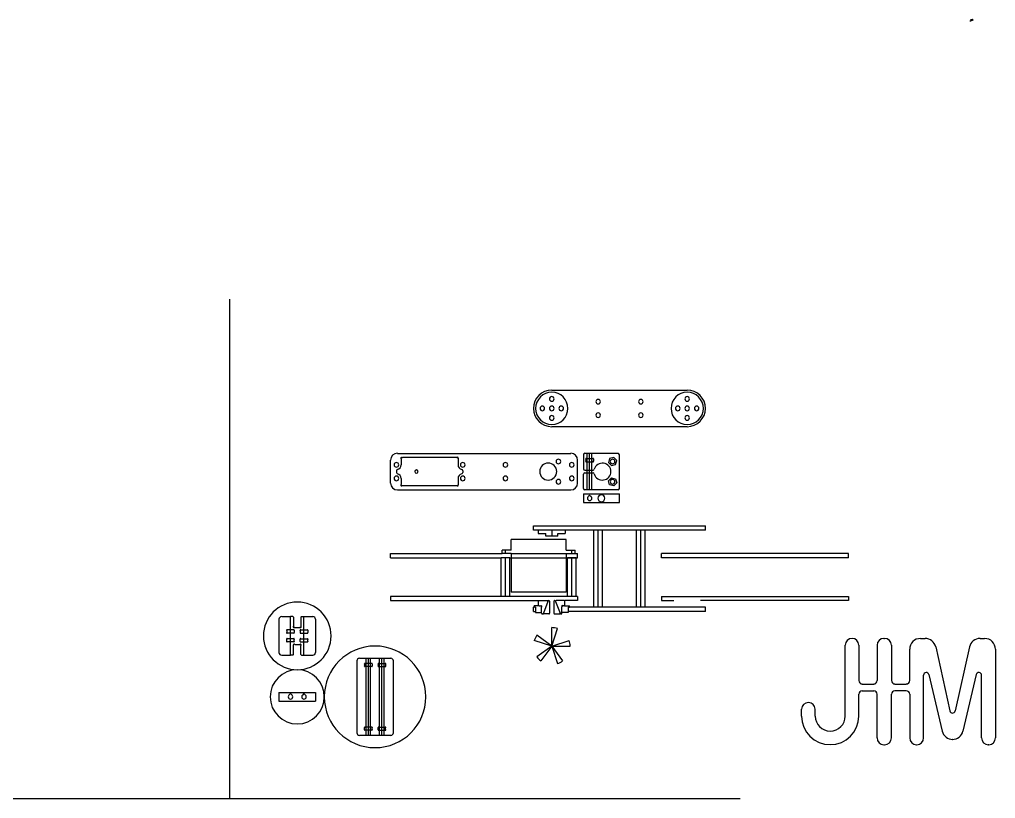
# Model space of a CAD drawing. Header units: inches. Extents: x -19.2 to 42.1, y -25 to 10.3.
# Drawn here: x 13.7 to 42.07, y -17.47 to 5.17 of the extents above; entities that cross this region are included whole.
import ezdxf

# ---------------------------------------------------------------- set-up
doc = ezdxf.new("R2010")
doc.units = ezdxf.units.IN
doc.layers.get('0').update_dxf_attribs({"linetype": 'CONTINUOUS'})
for name, color, linetype in [('1', 7, 'CONTINUOUS'), ('2', 7, 'CONTINUOUS'), ('22', 7, 'CONTINUOUS'), ('25', 7, 'CONTINUOUS'), ('3', 7, 'CONTINUOUS'), ('4', 7, 'CONTINUOUS'), ('5', 7, 'CONTINUOUS'), ('6', 7, 'CONTINUOUS')]:
    doc.layers.add(name, color=color, linetype=linetype)

msp = doc.modelspace()

# ---------------------------------------------------------------- linework, layer by layer
at = {"color": 0, "linetype": 'CONTINUOUS'}
for p, q in [((28.789, -11.848), (28.789, -11.735)), ((28.809, -11.716), (29.042, -11.716)), ((28.809, -11.867), (28.844, -11.867)), ((28.878, -12.064), (28.878, -11.902)), ((29.06, -11.743), (28.928, -12.077)), ((29.066, -11.728), (29.06, -11.743)), ((29.084, -11.716), (29.091, -11.716)), ((29.11, -11.735), (29.11, -12.084)), ((29.236, -11.735), (29.236, -12.084)), ((29.262, -11.716), (29.256, -11.716)), ((29.281, -11.728), (29.286, -11.743)), ((29.286, -11.743), (29.419, -12.077)), ((29.537, -11.716), (29.305, -11.716)), ((29.469, -12.064), (29.469, -11.902)), ((29.537, -11.867), (29.503, -11.867)), ((29.557, -11.848), (29.557, -11.735)), ((28.878, -12.084), (28.878, -12.064)), ((28.898, -12.104), (28.904, -12.104)), ((28.928, -12.077), (28.922, -12.091)), ((29.091, -12.104), (28.946, -12.104)), ((29.256, -12.104), (29.4, -12.104)), ((29.419, -12.077), (29.424, -12.091)), ((29.449, -12.104), (29.443, -12.104)), ((29.469, -12.084), (29.469, -12.064)), ((29.173, -13.036), (28.741, -12.722)), ((29.173, -13.036), (29.173, -12.501)), ((29.173, -13.036), (29.338, -12.527)), ((29.173, -13.036), (28.665, -12.871)), ((29.173, -13.036), (28.741, -13.35)), ((29.173, -13.036), (28.859, -13.468)), ((29.173, -13.036), (29.682, -12.871)), ((29.173, -13.036), (29.708, -13.036)), ((29.173, -13.036), (29.338, -13.544)), ((29.173, -13.036), (29.487, -13.468))]:
    msp.add_line(p, q, dxfattribs=at)
for centre, radius, start, end in [((28.809, -11.735), 0.0197, 90, 180), ((28.809, -11.848), 0.0197, 180, 270), ((28.844, -11.848), 0.0197, 270, 301.3997), ((28.864, -11.881), 0.0197, 328.6003, 121.3997), ((28.898, -11.902), 0.0197, 148.6003, 180), ((29.042, -11.735), 0.0197, 338.3995, 90), ((29.084, -11.735), 0.0197, 90, 158.3995), ((29.091, -11.735), 0.0197, 0, 90), ((29.256, -11.735), 0.0197, 90, 180), ((29.262, -11.735), 0.0197, 21.6005, 90), ((29.305, -11.735), 0.0197, 90, 201.6005), ((29.482, -11.881), 0.0197, 58.6003, 211.3997), ((29.449, -11.902), 0.0197, 0, 31.3997), ((29.503, -11.848), 0.0197, 238.6003, 270), ((29.537, -11.735), 0.0197, 0, 90), ((29.537, -11.848), 0.0197, 270, 360), ((28.898, -12.084), 0.0197, 180, 270), ((28.904, -12.084), 0.0197, 270, 338.3995), ((28.946, -12.084), 0.0197, 158.3995, 270), ((29.091, -12.084), 0.0197, 270, 360), ((29.256, -12.084), 0.0197, 180, 270), ((29.4, -12.084), 0.0197, 270, 21.6005), ((29.443, -12.084), 0.0197, 201.6005, 270), ((29.449, -12.084), 0.0197, 270, 360), ((29.173, -13.036), 0.535, 144, 162), ((29.173, -13.036), 0.535, 72, 90), ((29.173, -13.036), 0.535, 360, 18), ((29.173, -13.036), 0.535, 216, 234), ((29.173, -13.036), 0.535, 288, 306)]:
    msp.add_arc(centre, radius, start, end, dxfattribs=at)
at = {"layer": '1', "color": 1, "linetype": 'CONTINUOUS'}
for p, q in [((37.707, -15.069), (37.707, -13.011)), ((38.101, -13.011), (38.101, -14.04)), ((38.631, -13.011), (38.631, -14.04)), ((38.828, -12.815), (38.852, -12.815)), ((39.049, -13.011), (39.049, -14.04)), ((39.895, -12.815), (40.028, -12.815)), ((41.625, -12.815), (41.759, -12.815)), ((39.58, -14.04), (39.58, -13.13)), ((40.335, -13.062), (40.744, -14.922)), ((41.318, -13.06), (40.898, -14.923)), ((42.074, -13.13), (42.074, -15.705)), ((39.985, -15.705), (39.985, -13.885)), ((40.14, -13.867), (40.525, -15.507)), ((41.514, -13.867), (41.129, -15.507)), ((41.67, -15.705), (41.67, -13.885)), ((38.199, -14.139), (38.533, -14.139)), ((39.148, -14.139), (39.482, -14.139)), ((38.101, -15.069), (38.101, -14.434)), ((38.199, -14.336), (38.533, -14.336)), ((38.631, -15.705), (38.631, -14.434)), ((39.049, -15.705), (39.049, -14.434)), ((39.482, -14.336), (39.148, -14.336)), ((39.58, -14.434), (39.58, -15.705)), ((36.437, -15.069), (36.437, -14.873)), ((36.831, -15.069), (36.831, -14.873)), ((40.832, -15.75), (40.822, -15.75)), ((38.828, -15.902), (38.852, -15.902)), ((39.777, -15.902), (39.788, -15.902)), ((41.877, -15.902), (41.866, -15.902))]:
    msp.add_line(p, q, dxfattribs=at)
for centre, radius, start, end in [((37.904, -13.011), 0.197, 360, 180), ((38.828, -13.011), 0.197, 90, 180), ((38.852, -13.011), 0.197, 360, 90), ((39.895, -13.13), 0.315, 90, 180), ((40.028, -13.13), 0.315, 12.3957, 90), ((41.625, -13.13), 0.315, 90, 167.3041), ((41.759, -13.13), 0.315, 360, 90), ((40.063, -13.885), 0.0787, 13.2247, 180), ((41.591, -13.885), 0.0787, 360, 166.7754), ((38.199, -14.04), 0.0984, 180, 270), ((38.533, -14.04), 0.0984, 270, 360), ((39.148, -14.04), 0.0984, 180, 270), ((39.482, -14.04), 0.0984, 270, 360), ((38.199, -14.434), 0.0984, 90, 180), ((38.533, -14.434), 0.0984, 0, 90), ((39.148, -14.434), 0.0984, 90, 180), ((39.482, -14.434), 0.0984, 360, 90), ((36.634, -14.873), 0.197, 359.9975, 179.9975), ((40.821, -14.906), 0.0787, 192.3957, 347.3041), ((37.269, -15.069), 0.832, 180, 360), ((37.269, -15.069), 0.438, 180, 360), ((40.832, -15.435), 0.315, 193.2247, 270), ((40.822, -15.435), 0.315, 270, 346.7754), ((38.828, -15.705), 0.197, 180, 270), ((38.852, -15.705), 0.197, 270, 0), ((39.777, -15.705), 0.197, 180, 270), ((39.788, -15.705), 0.197, 270, 360), ((41.866, -15.705), 0.197, 180, 270), ((41.877, -15.705), 0.197, 270, 360)]:
    msp.add_arc(centre, radius, start, end, dxfattribs=at)
at = {"layer": '2', "color": 2, "linetype": 'CONTINUOUS'}
for p, q in [((28.78, -9.663), (28.78, -9.761)), ((29.173, -9.663), (28.78, -9.663)), ((28.78, -9.761), (28.996, -9.761)), ((28.996, -9.84), (28.996, -9.761)), ((29.173, -9.84), (28.996, -9.84)), ((29.567, -9.663), (29.173, -9.663)), ((29.35, -9.84), (29.173, -9.84)), ((29.35, -9.84), (29.35, -9.761)), ((29.35, -9.761), (29.567, -9.761)), ((29.567, -9.663), (29.567, -9.761)), ((29.587, -9.942), (27.992, -9.942)), ((27.992, -10.249), (27.992, -9.942)), ((29.587, -10.249), (29.587, -9.942)), ((27.992, -10.249), (27.726, -10.249)), ((27.726, -10.344), (27.726, -10.249)), ((27.992, -10.344), (27.726, -10.344)), ((27.992, -10.344), (27.992, -11.466)), ((29.587, -10.249), (29.852, -10.249)), ((29.587, -10.344), (29.852, -10.344)), ((29.587, -10.344), (29.587, -11.466)), ((29.852, -10.344), (29.852, -10.249)), ((29.587, -11.466), (27.992, -11.466))]:
    msp.add_line(p, q, dxfattribs=at)
at = {"layer": '22', "color": 22, "linetype": 'CONTINUOUS'}
for p, q in [((29.173, -9.663), (29.173, -9.84)), ((27.825, -10.344), (27.825, -10.249)), ((29.754, -10.344), (29.754, -10.249))]:
    msp.add_line(p, q, dxfattribs=at)
at = {"layer": '25', "color": 25, "linetype": 'CONTINUOUS'}
for p, q in [((30.207, -8.497), (30.207, -7.435)), ((30.274, -8.497), (30.274, -7.435)), ((30.341, -8.497), (30.341, -7.435)), ((30.522, -11.907), (30.522, -9.663)), ((31.762, -11.907), (31.762, -9.663)), ((27.825, -11.591), (27.825, -10.469)), ((29.754, -11.591), (29.754, -10.469)), ((21.576, -13.301), (21.576, -12.179)), ((21.969, -13.301), (21.969, -12.179)), ((23.773, -15.634), (23.773, -13.39)), ((23.84, -15.634), (23.84, -13.39)), ((23.906, -15.634), (23.906, -13.39)), ((24.166, -15.634), (24.166, -13.39)), ((24.233, -15.634), (24.233, -13.39)), ((24.3, -15.634), (24.3, -13.39))]:
    msp.add_line(p, q, dxfattribs=at)
at = {"layer": '3', "color": 3, "linetype": 'CONTINUOUS'}
for p, q in [((24.486, -8.301), (24.486, -7.631)), ((24.683, -7.435), (29.727, -7.435)), ((24.793, -7.596), (24.793, -7.769)), ((26.408, -7.557), (24.833, -7.557)), ((26.447, -7.596), (26.447, -7.769)), ((29.924, -8.301), (29.924, -7.631)), ((24.656, -7.942), (24.656, -7.99)), ((26.585, -7.942), (26.585, -7.99)), ((24.793, -8.163), (24.793, -8.336)), ((26.447, -8.163), (26.447, -8.336)), ((24.683, -8.497), (29.727, -8.497)), ((26.408, -8.375), (24.833, -8.375)), ((24.486, -10.469), (24.486, -10.344)), ((24.486, -10.344), (27.726, -10.344)), ((24.486, -10.469), (27.699, -10.469)), ((27.951, -10.469), (29.924, -10.469)), ((27.992, -10.344), (29.587, -10.344)), ((29.852, -10.344), (29.924, -10.344)), ((29.924, -10.469), (29.924, -10.344)), ((37.798, -10.344), (32.36, -10.344)), ((32.36, -10.469), (32.36, -10.344)), ((37.798, -10.469), (32.36, -10.469)), ((37.798, -10.469), (37.798, -10.344)), ((24.486, -11.591), (24.486, -11.716)), ((27.699, -11.591), (24.486, -11.591)), ((29.628, -11.591), (27.951, -11.591)), ((29.924, -11.591), (29.88, -11.591)), ((29.924, -11.591), (29.924, -11.716)), ((32.36, -11.591), (37.798, -11.591)), ((32.36, -11.591), (32.36, -11.716)), ((37.798, -11.591), (37.798, -11.716)), ((24.486, -11.716), (28.789, -11.716)), ((28.661, -11.907), (28.661, -11.867)), ((28.789, -11.867), (28.661, -11.867)), ((29.924, -11.716), (29.557, -11.716)), ((29.557, -11.867), (29.685, -11.867)), ((29.685, -11.907), (29.685, -11.867)), ((32.36, -11.716), (32.726, -11.716)), ((37.798, -11.716), (33.494, -11.716)), ((28.701, -12.032), (28.701, -12.064)), ((28.701, -12.064), (28.878, -12.064)), ((29.646, -12.064), (29.469, -12.064)), ((29.646, -12.032), (29.646, -12.064))]:
    msp.add_line(p, q, dxfattribs=at)
for centre, radius, start, end in [((41.454, 4.901), 0.253, 113.0322, 118.6545), ((41.547, 4.587), 0.603, 103.5852, 110.6249), ((41.497, 4.801), 0.362, 108.6415, 113.0654), ((41.544, 4.663), 0.508, 105.133, 108.6661), ((41.41, 5.16), 0.0134, 96.4416, 109.0854), ((41.41, 5.164), 0.00954, 80.5527, 96.3758), ((41.41, 5.165), 0.00835, 63.0078, 80.3036), ((41.409, 5.168), 0.0154, 281.4743, 312.7628), ((41.409, 5.164), 0.00996, 39.2666, 62.5676), ((41.401, 5.156), 0.0211, 25.3826, 41.678), ((41.415, 5.161), 0.00596, 314.113, 352.0997), ((41.413, 5.161), 0.00794, 354.6773, 26.0204), ((24.683, -7.631), 0.197, 90, 180), ((24.807, -7.57), 0.0197, 64.4712, 205.5288), ((24.754, -7.596), 0.0394, 360, 25.5288), ((24.833, -7.517), 0.0394, 244.4712, 270), ((26.408, -7.517), 0.0394, 270, 295.5288), ((26.433, -7.57), 0.0197, 334.4712, 115.5288), ((26.486, -7.596), 0.0394, 154.4712, 180), ((29.366, -7.671), 0.0669, 360, 180), ((29.727, -7.631), 0.197, 360, 90), ((24.656, -7.769), 0.0669, 360, 180), ((24.656, -7.769), 0.0669, 180, 0), ((24.695, -7.942), 0.0394, 102.8396, 180), ((24.656, -7.769), 0.138, 282.8396, 0), ((25.236, -7.966), 0.0492, 360, 180), ((26.585, -7.769), 0.138, 180, 257.1604), ((26.585, -7.769), 0.0669, 360, 180), ((26.585, -7.769), 0.0669, 180, 0), ((26.545, -7.942), 0.0394, 0, 77.1604), ((27.825, -7.769), 0.0669, 360, 180), ((27.825, -7.769), 0.0669, 180, 360), ((29.071, -7.966), 0.246, 360, 180), ((29.366, -7.671), 0.0669, 180, 360), ((29.754, -7.769), 0.0669, 360, 180), ((29.754, -7.769), 0.0669, 180, 360), ((24.656, -8.163), 0.0669, 360, 180), ((24.656, -8.163), 0.0669, 180, 0), ((24.695, -7.99), 0.0394, 180, 257.1604), ((24.656, -8.163), 0.138, 360, 77.1604), ((25.236, -7.966), 0.0492, 180, 0), ((26.585, -8.163), 0.138, 102.8396, 180), ((26.585, -8.163), 0.0669, 360, 180), ((26.585, -8.163), 0.0669, 180, 0), ((26.545, -7.99), 0.0394, 282.8396, 360), ((27.825, -8.163), 0.0669, 360, 180), ((27.825, -8.163), 0.0669, 180, 360), ((29.071, -7.966), 0.246, 180, 360), ((29.366, -8.261), 0.0669, 360, 180), ((29.754, -8.163), 0.0669, 360, 180), ((29.754, -8.163), 0.0669, 180, 360), ((24.683, -8.301), 0.197, 180, 270), ((24.807, -8.362), 0.0197, 154.4712, 295.5288), ((24.754, -8.336), 0.0394, 334.4712, 360), ((24.833, -8.415), 0.0394, 90, 115.5288), ((26.408, -8.415), 0.0394, 64.4712, 90), ((26.433, -8.362), 0.0197, 244.4712, 25.5288), ((26.486, -8.336), 0.0394, 180, 205.5288), ((29.366, -8.261), 0.0669, 180, 360), ((29.727, -8.301), 0.197, 270, 360)]:
    msp.add_arc(centre, radius, start, end, dxfattribs=at)
at = {"layer": '4', "color": 4, "linetype": 'CONTINUOUS'}
for p, q in [((29.173, -5.598), (33.11, -5.598)), ((33.11, -6.661), (29.173, -6.661)), ((28.642, -9.663), (28.642, -9.538)), ((28.642, -9.538), (33.642, -9.538)), ((33.642, -9.663), (33.642, -9.538)), ((30.396, -9.663), (28.642, -9.663)), ((31.636, -9.663), (30.648, -9.663)), ((33.642, -9.663), (31.888, -9.663)), ((28.642, -11.907), (28.661, -11.907)), ((28.642, -12.032), (28.642, -11.907)), ((28.701, -11.907), (28.661, -11.907)), ((28.701, -11.907), (28.701, -12.032)), ((29.646, -11.907), (29.685, -11.907)), ((29.646, -11.907), (29.646, -12.032)), ((30.396, -11.907), (29.685, -11.907)), ((30.522, -11.907), (30.396, -11.907)), ((30.648, -11.907), (30.522, -11.907)), ((31.636, -11.907), (30.648, -11.907)), ((31.762, -11.907), (31.636, -11.907)), ((31.888, -11.907), (31.762, -11.907)), ((33.642, -11.907), (31.888, -11.907)), ((33.642, -12.032), (33.642, -11.907)), ((28.642, -12.032), (28.701, -12.032)), ((33.642, -12.032), (29.646, -12.032))]:
    msp.add_line(p, q, dxfattribs=at)
for centre, radius, start, end in [((29.173, -6.129), 0.531, 90, 270), ((29.173, -6.129), 0.47, 360, 180), ((33.11, -6.129), 0.47, 360, 180), ((33.11, -6.129), 0.531, 270, 90), ((29.173, -5.854), 0.0669, 90, 270), ((29.173, -5.854), 0.0669, 270, 90), ((30.522, -5.933), 0.0669, 360, 180), ((30.522, -5.933), 0.0669, 180, 0), ((31.762, -5.933), 0.0669, 360, 180), ((31.762, -5.933), 0.0669, 180, 360), ((33.11, -5.854), 0.0669, 90, 270), ((33.11, -5.854), 0.0669, 270, 90), ((29.173, -6.129), 0.47, 180, 360), ((28.898, -6.129), 0.0669, 360, 180), ((28.898, -6.129), 0.0669, 180, 0), ((29.173, -6.129), 0.0669, 360, 180), ((29.173, -6.129), 0.0669, 180, 0), ((29.449, -6.129), 0.0669, 360, 180), ((29.449, -6.129), 0.0669, 180, 360), ((33.11, -6.129), 0.47, 180, 360), ((32.835, -6.129), 0.0669, 360, 180), ((32.835, -6.129), 0.0669, 180, 0), ((33.11, -6.129), 0.0669, 360, 180), ((33.11, -6.129), 0.0669, 180, 0), ((33.386, -6.129), 0.0669, 360, 180), ((33.386, -6.129), 0.0669, 180, 360), ((29.173, -6.405), 0.0669, 90, 270), ((29.173, -6.405), 0.0669, 270, 90), ((30.522, -6.326), 0.0669, 360, 180), ((30.522, -6.326), 0.0669, 180, 0), ((31.762, -6.326), 0.0669, 360, 180), ((31.762, -6.326), 0.0669, 180, 360), ((33.11, -6.405), 0.0669, 90, 270), ((33.11, -6.405), 0.0669, 270, 90)]:
    msp.add_arc(centre, radius, start, end, dxfattribs=at)
at = {"layer": '5', "color": 5, "linetype": 'CONTINUOUS'}
for p, q in [((30.092, -7.474), (30.092, -7.887)), ((31.099, -7.435), (30.132, -7.435)), ((30.166, -7.606), (30.166, -7.657)), ((30.185, -7.586), (30.362, -7.586)), ((30.382, -7.606), (30.382, -7.657)), ((30.854, -7.584), (30.823, -7.702)), ((30.973, -7.552), (30.854, -7.584)), ((31.06, -7.639), (30.973, -7.552)), ((31.028, -7.758), (31.06, -7.639)), ((31.138, -8.458), (31.138, -7.474)), ((30.132, -7.927), (30.372, -7.927)), ((30.185, -7.677), (30.362, -7.677)), ((30.823, -7.702), (30.909, -7.789)), ((30.909, -7.789), (31.028, -7.758)), ((30.092, -8.458), (30.092, -8.045)), ((30.132, -8.005), (30.372, -8.005)), ((30.823, -8.23), (30.909, -8.143)), ((30.909, -8.143), (31.028, -8.174)), ((31.028, -8.174), (31.06, -8.293)), ((31.099, -8.497), (30.132, -8.497)), ((30.854, -8.348), (30.823, -8.23)), ((30.973, -8.38), (30.854, -8.348)), ((31.06, -8.293), (30.973, -8.38)), ((30.092, -8.616), (30.092, -8.868)), ((30.092, -8.616), (31.138, -8.616)), ((30.274, -8.647), (30.227, -8.694)), ((30.274, -8.647), (30.321, -8.694)), ((31.138, -8.868), (31.138, -8.616)), ((30.092, -8.868), (31.138, -8.868)), ((30.648, -9.663), (30.396, -9.663)), ((30.396, -11.907), (30.396, -9.663)), ((30.648, -11.907), (30.648, -9.663)), ((31.888, -9.663), (31.636, -9.663)), ((31.636, -11.907), (31.636, -9.663)), ((31.888, -11.907), (31.888, -9.663)), ((27.699, -11.591), (27.699, -10.469)), ((27.825, -10.469), (27.699, -10.469)), ((27.951, -10.469), (27.825, -10.469)), ((27.951, -11.591), (27.951, -10.469)), ((29.628, -11.591), (29.628, -10.469)), ((29.754, -10.469), (29.628, -10.469)), ((29.88, -10.469), (29.754, -10.469)), ((29.88, -11.591), (29.88, -10.469)), ((27.825, -11.591), (27.699, -11.591)), ((27.951, -11.591), (27.825, -11.591)), ((29.754, -11.591), (29.628, -11.591)), ((29.88, -11.591), (29.754, -11.591)), ((21.32, -12.179), (21.576, -12.179)), ((21.645, -12.179), (21.576, -12.179)), ((21.664, -12.199), (21.664, -12.459)), ((21.881, -12.199), (21.881, -12.459)), ((21.901, -12.179), (21.969, -12.179)), ((21.969, -12.179), (22.225, -12.179)), ((21.241, -12.258), (21.241, -13.222)), ((22.304, -12.258), (22.304, -13.222)), ((21.467, -12.586), (21.467, -12.638)), ((21.664, -12.567), (21.487, -12.567)), ((21.664, -12.657), (21.487, -12.657)), ((21.684, -12.586), (21.684, -12.638)), ((21.699, -12.494), (21.846, -12.494)), ((21.861, -12.586), (21.861, -12.638)), ((21.881, -12.567), (22.058, -12.567)), ((21.881, -12.657), (22.058, -12.657)), ((22.078, -12.586), (22.078, -12.638)), ((21.467, -12.894), (21.467, -12.842)), ((21.664, -12.823), (21.487, -12.823)), ((21.664, -12.913), (21.487, -12.913)), ((21.664, -13.281), (21.664, -13.02)), ((21.684, -12.894), (21.684, -12.842)), ((21.699, -12.986), (21.846, -12.986)), ((21.861, -12.894), (21.861, -12.842)), ((21.881, -12.823), (22.058, -12.823)), ((21.881, -12.913), (22.058, -12.913)), ((21.881, -13.281), (21.881, -13.02)), ((22.078, -12.894), (22.078, -12.842)), ((21.32, -13.301), (21.576, -13.301)), ((21.645, -13.301), (21.576, -13.301)), ((21.901, -13.301), (21.969, -13.301)), ((21.969, -13.301), (22.225, -13.301)), ((23.505, -13.468), (23.505, -15.555)), ((23.584, -13.39), (23.84, -13.39)), ((23.731, -13.561), (23.731, -13.612)), ((23.928, -13.541), (23.751, -13.541)), ((23.84, -13.39), (24.233, -13.39)), ((23.948, -13.561), (23.948, -13.612)), ((24.125, -13.561), (24.125, -13.612)), ((24.145, -13.541), (24.322, -13.541)), ((24.233, -13.39), (24.489, -13.39)), ((24.342, -13.561), (24.342, -13.612)), ((24.568, -15.555), (24.568, -13.468)), ((23.928, -13.632), (23.751, -13.632)), ((24.145, -13.632), (24.322, -13.632)), ((21.241, -14.386), (21.241, -14.638)), ((21.241, -14.386), (22.304, -14.386)), ((21.576, -14.417), (21.528, -14.464)), ((21.576, -14.417), (21.623, -14.464)), ((21.969, -14.417), (21.922, -14.464)), ((21.969, -14.417), (22.017, -14.464)), ((22.304, -14.386), (22.304, -14.638)), ((21.241, -14.638), (22.304, -14.638)), ((23.731, -15.462), (23.731, -15.411)), ((23.928, -15.392), (23.751, -15.392)), ((23.928, -15.482), (23.751, -15.482)), ((23.948, -15.462), (23.948, -15.411)), ((24.125, -15.462), (24.125, -15.411)), ((24.145, -15.392), (24.322, -15.392)), ((24.145, -15.482), (24.322, -15.482)), ((24.342, -15.462), (24.342, -15.411)), ((23.84, -15.634), (23.584, -15.634)), ((24.233, -15.634), (23.84, -15.634)), ((24.489, -15.634), (24.233, -15.634))]:
    msp.add_line(p, q, dxfattribs=at)
for centre, radius, start, end in [((30.132, -7.474), 0.0394, 90, 180), ((30.173, -7.593), 0.00984, 64.4712, 205.5288), ((30.146, -7.606), 0.0197, 0, 25.5288), ((30.146, -7.657), 0.0197, 334.4712, 360), ((30.185, -7.566), 0.0197, 244.4712, 270), ((30.362, -7.566), 0.0197, 270, 295.5288), ((30.375, -7.593), 0.00984, 334.4712, 115.5288), ((30.402, -7.606), 0.0197, 154.4712, 180), ((30.402, -7.657), 0.0197, 180, 205.5288), ((30.941, -7.671), 0.0669, 360, 180), ((31.099, -7.474), 0.0394, 360, 90), ((30.132, -7.887), 0.0394, 180, 270), ((30.173, -7.67), 0.00984, 154.4712, 295.5288), ((30.185, -7.696), 0.0197, 90, 115.5288), ((30.362, -7.696), 0.0197, 64.4712, 90), ((30.375, -7.67), 0.00984, 244.4712, 25.5288), ((30.372, -7.887), 0.0394, 270, 343.9866), ((30.646, -7.966), 0.246, 360, 163.9866), ((30.941, -7.671), 0.0669, 180, 360), ((30.132, -8.045), 0.0394, 90, 180), ((30.372, -8.045), 0.0394, 16.0134, 90), ((30.646, -7.966), 0.246, 196.0134, 360), ((30.941, -8.261), 0.0669, 360, 180), ((30.132, -8.458), 0.0394, 180, 270), ((30.941, -8.261), 0.0669, 180, 360), ((31.099, -8.458), 0.0394, 270, 360), ((30.274, -8.742), 0.0669, 135, 180), ((30.274, -8.742), 0.0669, 180, 360), ((30.274, -8.742), 0.0669, 360, 45), ((21.32, -12.258), 0.0787, 90, 180), ((21.645, -12.199), 0.0197, 360, 90), ((21.901, -12.199), 0.0197, 90, 180), ((22.225, -12.258), 0.0787, 360, 90), ((21.678, -12.48), 0.0197, 148.6003, 301.3997), ((21.645, -12.459), 0.0197, 328.6003, 0), ((21.867, -12.48), 0.0197, 238.6003, 31.3997), ((21.901, -12.459), 0.0197, 180, 211.3997), ((21.474, -12.574), 0.00984, 64.4712, 205.5288), ((21.474, -12.65), 0.00984, 154.4712, 295.5288), ((21.448, -12.586), 0.0197, 0, 25.5288), ((21.448, -12.638), 0.0197, 334.4712, 360), ((21.487, -12.547), 0.0197, 244.4712, 270), ((21.487, -12.677), 0.0197, 90, 115.5288), ((21.664, -12.547), 0.0197, 270, 295.5288), ((21.664, -12.677), 0.0197, 64.4712, 90), ((21.677, -12.574), 0.00984, 334.4712, 115.5288), ((21.677, -12.65), 0.00984, 244.4712, 25.5288), ((21.704, -12.586), 0.0197, 154.4712, 180), ((21.704, -12.638), 0.0197, 180, 205.5288), ((21.699, -12.514), 0.0197, 90, 121.3997), ((21.846, -12.514), 0.0197, 58.6003, 90), ((21.868, -12.574), 0.00984, 64.4712, 205.5288), ((21.868, -12.65), 0.00984, 154.4712, 295.5288), ((21.842, -12.586), 0.0197, 0, 25.5288), ((21.842, -12.638), 0.0197, 334.4712, 360), ((21.881, -12.547), 0.0197, 244.4712, 270), ((21.881, -12.677), 0.0197, 90, 115.5288), ((22.058, -12.547), 0.0197, 270, 295.5288), ((22.058, -12.677), 0.0197, 64.4712, 90), ((22.071, -12.574), 0.00984, 334.4712, 115.5288), ((22.071, -12.65), 0.00984, 244.4712, 25.5288), ((22.097, -12.586), 0.0197, 154.4712, 180), ((22.097, -12.638), 0.0197, 180, 205.5288), ((21.474, -12.83), 0.00984, 64.4712, 205.5288), ((21.474, -12.906), 0.00984, 154.4712, 295.5288), ((21.448, -12.842), 0.0197, 0, 25.5288), ((21.448, -12.894), 0.0197, 334.4712, 360), ((21.487, -12.803), 0.0197, 244.4712, 270), ((21.487, -12.933), 0.0197, 90, 115.5288), ((21.678, -13), 0.0197, 58.6003, 211.3997), ((21.645, -13.02), 0.0197, 360, 31.3997), ((21.664, -12.803), 0.0197, 270, 295.5288), ((21.664, -12.933), 0.0197, 64.4712, 90), ((21.677, -12.83), 0.00984, 334.4712, 115.5288), ((21.677, -12.906), 0.00984, 244.4712, 25.5288), ((21.704, -12.842), 0.0197, 154.4712, 180), ((21.704, -12.894), 0.0197, 180, 205.5288), ((21.699, -12.966), 0.0197, 238.6003, 270), ((21.846, -12.966), 0.0197, 270, 301.3997), ((21.867, -13), 0.0197, 328.6003, 121.3997), ((21.868, -12.83), 0.00984, 64.4712, 205.5288), ((21.868, -12.906), 0.00984, 154.4712, 295.5288), ((21.842, -12.842), 0.0197, 0, 25.5288), ((21.842, -12.894), 0.0197, 334.4712, 360), ((21.881, -12.803), 0.0197, 244.4712, 270), ((21.881, -12.933), 0.0197, 90, 115.5288), ((21.901, -13.02), 0.0197, 148.6003, 180), ((22.058, -12.803), 0.0197, 270, 295.5288), ((22.058, -12.933), 0.0197, 64.4712, 90), ((22.071, -12.83), 0.00984, 334.4712, 115.5288), ((22.071, -12.906), 0.00984, 244.4712, 25.5288), ((22.097, -12.842), 0.0197, 154.4712, 180), ((22.097, -12.894), 0.0197, 180, 205.5288), ((21.32, -13.222), 0.0787, 180, 270), ((21.645, -13.281), 0.0197, 270, 360), ((21.901, -13.281), 0.0197, 180, 270), ((22.225, -13.222), 0.0787, 270, 360), ((23.584, -13.468), 0.0787, 90, 180), ((23.738, -13.548), 0.00984, 64.4712, 205.5288), ((23.738, -13.625), 0.00984, 154.4712, 295.5288), ((23.712, -13.561), 0.0197, 0, 25.5288), ((23.712, -13.612), 0.0197, 334.4712, 360), ((23.751, -13.521), 0.0197, 244.4712, 270), ((23.928, -13.521), 0.0197, 270, 295.5288), ((23.941, -13.548), 0.00984, 334.4712, 115.5288), ((23.941, -13.625), 0.00984, 244.4712, 25.5288), ((23.967, -13.561), 0.0197, 154.4712, 180), ((23.967, -13.612), 0.0197, 180, 205.5288), ((24.132, -13.548), 0.00984, 64.4712, 205.5288), ((24.132, -13.625), 0.00984, 154.4712, 295.5288), ((24.105, -13.561), 0.0197, 0, 25.5288), ((24.105, -13.612), 0.0197, 334.4712, 360), ((24.145, -13.521), 0.0197, 244.4712, 270), ((24.322, -13.521), 0.0197, 270, 295.5288), ((24.335, -13.548), 0.00984, 334.4712, 115.5288), ((24.335, -13.625), 0.00984, 244.4712, 25.5288), ((24.361, -13.561), 0.0197, 154.4712, 180), ((24.361, -13.612), 0.0197, 180, 205.5288), ((24.489, -13.468), 0.0787, 360, 90), ((23.751, -13.651), 0.0197, 90, 115.5288), ((23.928, -13.651), 0.0197, 64.4712, 90), ((24.145, -13.651), 0.0197, 90, 115.5288), ((24.322, -13.651), 0.0197, 64.4712, 90), ((21.576, -14.512), 0.0669, 135, 180), ((21.576, -14.512), 0.0669, 360, 45), ((21.969, -14.512), 0.0669, 135, 180), ((21.969, -14.512), 0.0669, 360, 45), ((21.576, -14.512), 0.0669, 180, 360), ((21.969, -14.512), 0.0669, 180, 360), ((23.584, -15.555), 0.0787, 180, 270), ((23.738, -15.399), 0.00984, 64.4712, 205.5288), ((23.738, -15.475), 0.00984, 154.4712, 295.5288), ((23.712, -15.411), 0.0197, 0, 25.5288), ((23.712, -15.462), 0.0197, 334.4712, 360), ((23.751, -15.372), 0.0197, 244.4712, 270), ((23.751, -15.502), 0.0197, 90, 115.5288), ((23.928, -15.372), 0.0197, 270, 295.5288), ((23.928, -15.502), 0.0197, 64.4712, 90), ((23.941, -15.399), 0.00984, 334.4712, 115.5288), ((23.941, -15.475), 0.00984, 244.4712, 25.5288), ((23.967, -15.411), 0.0197, 154.4712, 180), ((23.967, -15.462), 0.0197, 180, 205.5288), ((24.132, -15.399), 0.00984, 64.4712, 205.5288), ((24.132, -15.475), 0.00984, 154.4712, 295.5288), ((24.105, -15.411), 0.0197, 0, 25.5288), ((24.105, -15.462), 0.0197, 334.4712, 360), ((24.145, -15.372), 0.0197, 244.4712, 270), ((24.145, -15.502), 0.0197, 90, 115.5288), ((24.322, -15.372), 0.0197, 270, 295.5288), ((24.322, -15.502), 0.0197, 64.4712, 90), ((24.335, -15.399), 0.00984, 334.4712, 115.5288), ((24.335, -15.475), 0.00984, 244.4712, 25.5288), ((24.361, -15.411), 0.0197, 154.4712, 180), ((24.361, -15.462), 0.0197, 180, 205.5288), ((24.489, -15.555), 0.0787, 270, 360)]:
    msp.add_arc(centre, radius, start, end, dxfattribs=at)
at = {"layer": '6', "color": 6, "linetype": 'CONTINUOUS'}
for p, q in [((19.815, -17.466), (19.815, -2.955)), ((-19.194, -17.466), (34.648, -17.466))]:
    msp.add_line(p, q, dxfattribs=at)
for centre, radius, start, end in [((30.615, -8.742), 0.0984, 360, 180), ((30.615, -8.742), 0.0984, 180, 360), ((21.773, -12.74), 0.984, 360, 180), ((21.773, -12.74), 0.984, 180, 360), ((24.036, -14.512), 1.476, 360, 180), ((21.773, -14.512), 0.787, 360, 180), ((21.773, -14.512), 0.787, 180, 360), ((24.036, -14.512), 1.476, 180, 360)]:
    msp.add_arc(centre, radius, start, end, dxfattribs=at)

doc.saveas('drawing.dxf')
